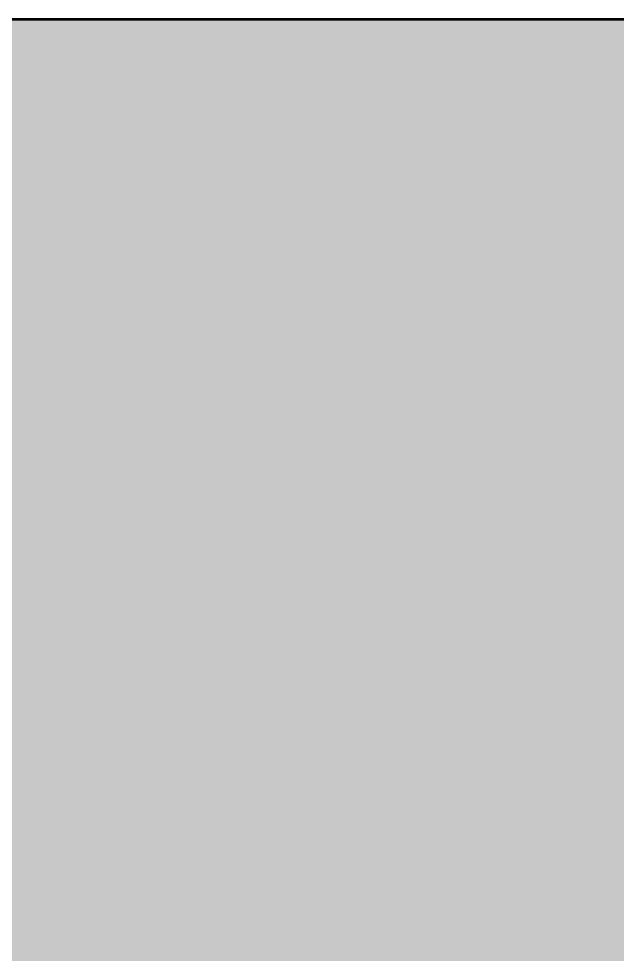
# Model space of a CAD drawing. Header units: millimetres. Extents: x -2997 to 67973, y -4267 to 4574.
# Drawn here: x 65465 to 66100, y 998 to 1991 of the extents above; entities that cross this region are included whole.
import ezdxf

# ---------------------------------------------------------------- set-up
doc = ezdxf.new("R2010")
doc.units = ezdxf.units.MM
doc.layers.add('MODULE_ART', color=7, linetype='Continuous')
doc.layers.add('TANK', color=7, linetype='Continuous')

# ---------------------------------------------------------------- blocks, each defined once
blk = doc.blocks.new('atlancube_face')
at = {"true_color": 0x000000}
blk.add_solid([(-1.79, -1.79), (1151.79, -1.79), (-1.79, 781.79), (1151.79, 781.79)], dxfattribs=at)

msp = doc.modelspace()

# ---------------------------------------------------------------- linework, layer by layer
at = {"layer": 'TANK', "lineweight": 53}
msp.add_lwpolyline([(0, 0), (66700, 0), (66700, 1990), (0, 1990)], close=True, dxfattribs=at)

# ---------------------------------------------------------------- block references
at = {"layer": 'MODULE_ART', "yscale": 0.5512820512820513}
for p in [(64400, 1560), (65550, 1560)]:
    msp.add_blockref('atlancube_face', p, dxfattribs=at)
at = {"layer": 'MODULE_ART'}
for p in [(64400, 780), (65550, 780)]:
    msp.add_blockref('atlancube_face', p, dxfattribs=at)

doc.saveas('drawing.dxf')
